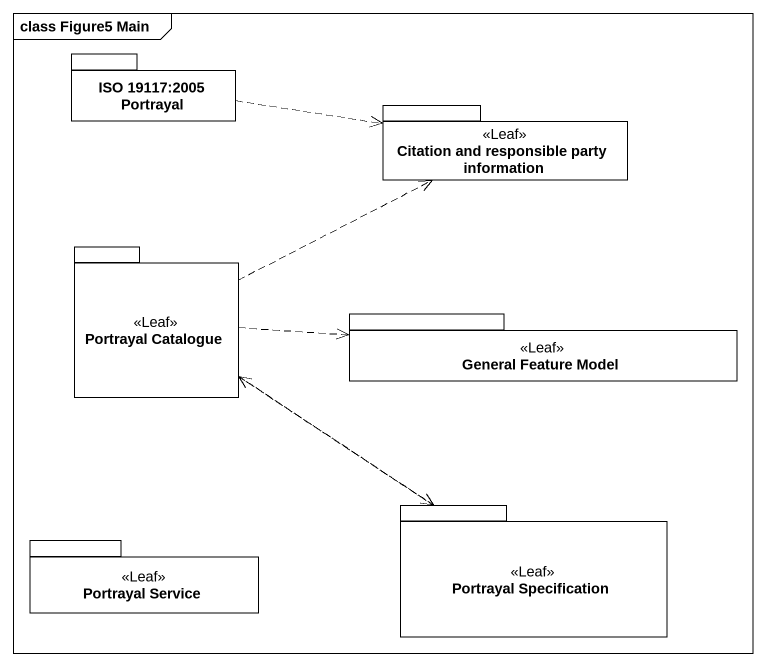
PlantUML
@startuml
mainframe class Figure5 Main
package "ISO 19117:2005 Portrayal" as ISO_19117_2005_Portrayal {
}
package "Citation and responsible party information" as Citation_and_responsible <<Leaf>> {
}
package "Portrayal Catalogue" as Portrayal_Catalogue <<Leaf>> {
}
package "General Feature Model" as General_Feature_Model <<Leaf>> {
}
package "Portrayal Specification" as Portrayal_Specification <<Leaf>> {
}
package "Portrayal Service" as Portrayal_Service <<Leaf>> {
}
ISO_19117_2005_Portrayal .right.> Citation_and_responsible
Portrayal_Catalogue .right.> Citation_and_responsible
Portrayal_Catalogue .right.> General_Feature_Model
Portrayal_Catalogue ..> Portrayal_Specification
Portrayal_Specification .up.> Portrayal_Catalogue
@enduml
